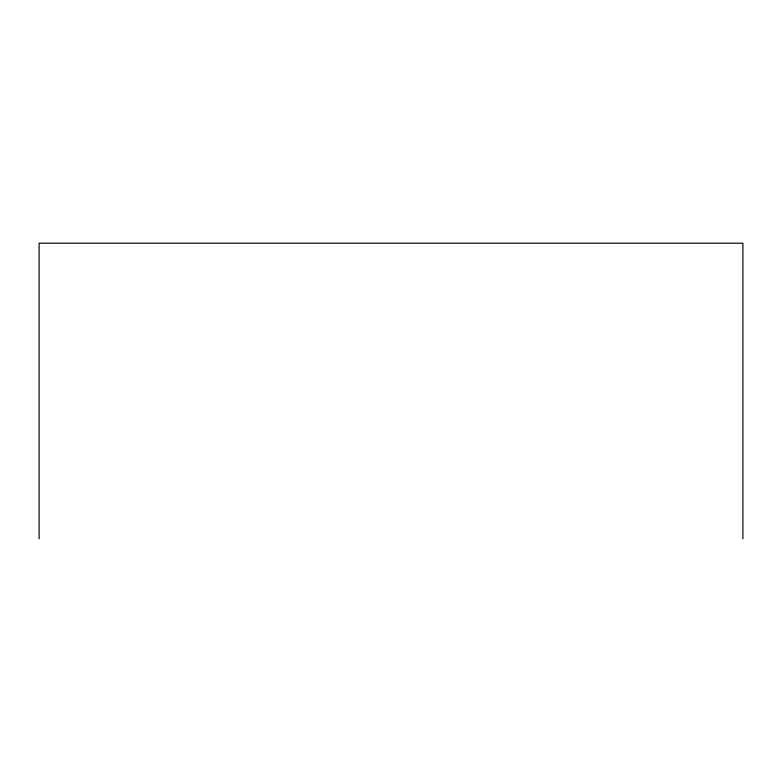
<?xml version="1.0" encoding="UTF-8"?>
<svg xmlns="http://www.w3.org/2000/svg" width="782" height="782" viewBox="0 0 782 782"><rect width="100%" height="100%" fill="white"/><g stroke="black" fill="none" stroke-linecap="round" stroke-linejoin="round"><path stroke-width="1.17" d="M742.9 538.798L742.9 243.202L39.1 243.202L39.1 538.798"/></g></svg>
